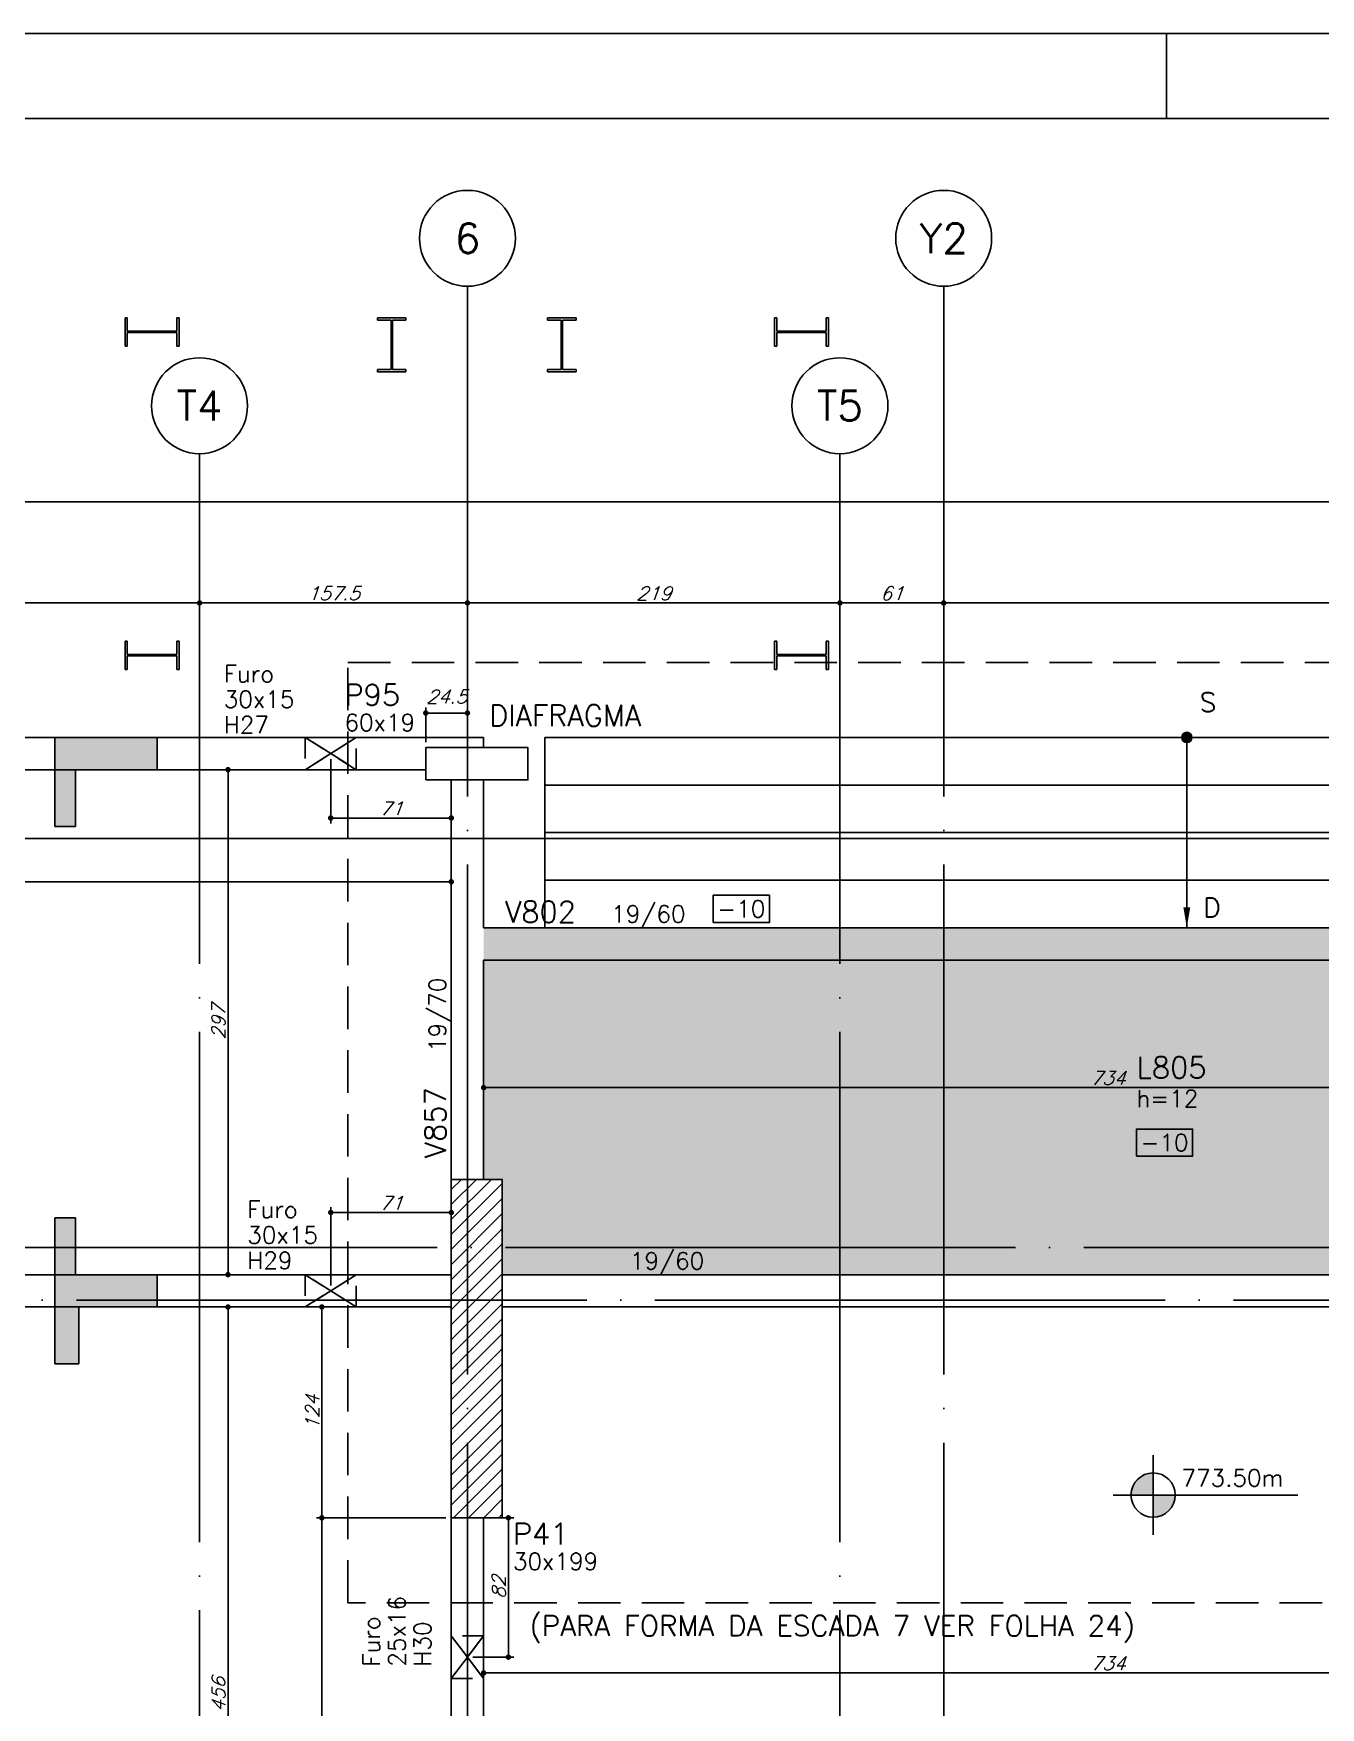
# Model space of a CAD drawing. Extents: x -5173 to 5397, y -2411 to 2089.
# Drawn here: x 1030 to 1787, y 1104 to 2089 of the extents above; entities that cross this region are included whole.
import ezdxf
from ezdxf.enums import TextEntityAlignment as Align

# ---------------------------------------------------------------- set-up
doc = ezdxf.new("R2010")
doc.units = 0
doc.header["$LTSCALE"] = 50
doc.header["$MEASUREMENT"] = 0
for name, pattern in [('DASHED', [0.75, 0.5, -0.25]), ('EIXO', [6.8, 6, -0.4, 0, -0.4]), ('HIDDEN', [0.375, 0.25, -0.125])]:
    doc.linetypes.add(name, pattern=pattern)
doc.layers.get('0').update_dxf_attribs({"linetype": 'CONTINUOUS'})
doc.layers.get('DEFPOINTS').update_dxf_attribs({"linetype": 'CONTINUOUS'})
for name, color, linetype in [('F-AUX', 2, 'CONTINUOUS'), ('F-AUX-RED', 1, 'CONTINUOUS'), ('F-CORTE', 4, 'CONTINUOUS'), ('F-COTAS', 106, 'CONTINUOUS'), ('F-COTAS-FUROS-VIGA', 50, 'CONTINUOUS'), ('F-EIXO', 12, 'EIXO'), ('F-ESCADAS', 2, 'CONTINUOUS'), ('F-FURO-PAREDE', 2, 'HIDDEN'), ('F-FURO-PAREDE-TEXTOS', 2, 'CONTINUOUS'), ('F-LAJES-DIM', 2, 'CONTINUOUS'), ('F-LAJES-NOME', 4, 'CONTINUOUS'), ('F-LAJES-R', 254, 'CONTINUOUS'), ('F-MARGEM', 1, 'CONTINUOUS'), ('F-NÍVEL-PLANTA', 2, 'CONTINUOUS'), ('F-PILARES-DIM', 172, 'CONTINUOUS'), ('F-PILARES-HACH', 174, 'CONTINUOUS'), ('F-PILARES-M', 170, 'CONTINUOUS'), ('F-PILARES-NOME', 170, 'CONTINUOUS'), ('F-PILARES-S', 170, 'CONTINUOUS'), ('F-SOLIDO-CORTE', 71, 'CONTINUOUS'), ('F-TEXTO', 6, 'CONTINUOUS'), ('F-VIGAS', 3, 'CONTINUOUS'), ('F-VIGAS-DIM', 2, 'CONTINUOUS'), ('F-VIGAS-NOME', 4, 'CONTINUOUS')]:
    doc.layers.add(name, color=color, linetype=linetype)
doc.layers.add('F-DESNIVEL-2', color=7, linetype='CONTINUOUS', true_color=0xffd1e8)
doc.styles.add('5385-ARQ-PB-BAS-PLA-TER-TORRE-A-106-TXT$0$R60-75', font='simplex.shx', dxfattribs={"height": 0.1125})
doc.styles.add('CP-TEXT-INCL', font='simplex.shx', dxfattribs={"oblique": 20})
doc.styles.add('CP-TEXTO', font='simplex.shx')
doc.styles.add('MCP', font='simplex.shx')
doc.styles.add('ROMANS', font='simplex.shx')
doc.dimstyles.new('CP-COTAS-50', dxfattribs={"dimscale": 0.64, "dimtxt": 12.5, "dimasz": 5, "dimexe": 5, "dimexo": 5, "dimgap": 2.5, "dimtad": 1, "dimdec": 1, "dimdsep": 46, "dimtxsty": 'CP-TEXT-INCL', "dimblk1": 'DOT', "dimblk2": 'DOT', "dimsah": 1, "dimcen": 9, "dimclrd": 256, "dimclre": 256, "dimclrt": 256, "dimadec": 0, "dimazin": 0, "dimtfac": 1, "dimtdec": 1, "dimtmove": 2, "dimatfit": 3, "dimldrblk": 'DOT', "dimfxl": 0, "dimtolj": 1, "dimarcsym": 0})

# ---------------------------------------------------------------- blocks, each defined once
blk = doc.blocks.new('*U4')
at = {"layer": 'F-LAJES-DIM', "color": 1}
blk.add_lwpolyline([(0, 0), (33, 0), (33, 16), (0, 16)], close=True, dxfattribs=at)
at = {"layer": 'F-LAJES-DIM', "style": 'MCP'}
blk.add_attdef('DIM', text='', height=10, dxfattribs=at).set_placement((16.5, 8), align=Align.MIDDLE_CENTER)
blk = doc.blocks.new('*U7')
at = {"layer": 'F-VIGAS-DIM', "color": 1}
blk.add_lwpolyline([(0, 0), (33, 0), (33, 16), (0, 16)], close=True, dxfattribs=at)
at = {"layer": 'F-VIGAS-DIM', "style": 'MCP'}
blk.add_attdef('DIM', text='', height=10, dxfattribs=at).set_placement((16.5, 8), align=Align.MIDDLE_CENTER)
blk = doc.blocks.new('Nível - Planta')
at = {"layer": 'F-NÍVEL-PLANTA'}
h = blk.add_hatch(color=71, dxfattribs=at)
h.paths.add_polyline_path([(0, 0), (0, 0.26, 0.414214), (-0.26, 0)])
h.paths.add_polyline_path([(0.26, 0), (0, 0), (0, -0.26, 0.414214)])
for p, q in [((0, -0.469), (0, 0.469)), ((-0.469, 0), (1.704, 0))]:
    blk.add_line(p, q, dxfattribs=at)
blk.add_circle((0, 0), 0.26, dxfattribs=at)
at = {"layer": 'F-TEXTO', "color": 3, "style": 'MCP'}
blk.add_attdef('NÍVEL', (0.333, 0.102), '', height=0.2, dxfattribs=at)
blk = doc.blocks.new('_DOT')
at = {"color": 0, "linetype": 'ByBlock'}
blk.add_line((-0.5, 0), (-1, 0), dxfattribs=at)
at = {"color": 0, "linetype": 'ByBlock', "const_width": 0.5}
blk.add_lwpolyline([(-0.25, 0, 1), (0.25, 0, 1)], format="xyb", close=True, dxfattribs=at)
blk = doc.blocks.new('*D39')
at = {"layer": 'DEFPOINTS', "color": 0, "linetype": 'Continuous', "transparency": 16777216}
for p in [(1144.72, 1339.5), (1144.72, 1339.5), (1144.72, 883.5)]:
    blk.add_point(p, dxfattribs=at)
at = {"layer": 'F-COTAS', "linetype": 'Continuous', "lineweight": -2, "transparency": 16777216}
blk.add_line((1144.72, 886.7), (1144.72, 1336.3), dxfattribs=at)
at = {"layer": 'F-COTAS', "linetype": 'Continuous', "lineweight": -2, "transparency": 16777216, "xscale": 3.2, "yscale": 3.2, "zscale": 3.2}
for p, rotation in [((1144.72, 1339.5), 90), ((1144.72, 883.5), 270)]:
    blk.add_blockref('_DOT', p, dxfattribs=dict(at, rotation=rotation))
at = {"layer": 'F-COTAS', "linetype": 'Continuous', "transparency": 16777216, "insert": (1139.12, 1111.5), "char_height": 8, "attachment_point": 5, "rotation": 90, "style": 'CP-TEXT-INCL'}
blk.add_mtext('\\A1;456', dxfattribs=at)
blk = doc.blocks.new('*D40')
at = {"layer": 'DEFPOINTS', "color": 0, "linetype": 'Continuous', "transparency": 16777216}
for p in [(1144.72, 1655.5), (1144.72, 1655.5), (1144.72, 1358.5)]:
    blk.add_point(p, dxfattribs=at)
at = {"layer": 'F-COTAS', "linetype": 'Continuous', "lineweight": -2, "transparency": 16777216}
blk.add_line((1144.72, 1361.7), (1144.72, 1652.3), dxfattribs=at)
at = {"layer": 'F-COTAS', "linetype": 'Continuous', "lineweight": -2, "transparency": 16777216, "xscale": 3.2, "yscale": 3.2, "zscale": 3.2}
for p, rotation in [((1144.72, 1655.5), 90), ((1144.72, 1358.5), 270)]:
    blk.add_blockref('_DOT', p, dxfattribs=dict(at, rotation=rotation))
at = {"layer": 'F-COTAS', "linetype": 'Continuous', "transparency": 16777216, "insert": (1139.12, 1507), "char_height": 8, "attachment_point": 5, "rotation": 90, "style": 'CP-TEXT-INCL'}
blk.add_mtext('\\A1;297', dxfattribs=at)
blk = doc.blocks.new('*D84')
at = {"layer": 'DEFPOINTS', "color": 0, "linetype": 'Continuous', "transparency": 16777216}
for p in [(-537, 1589.59), (1276, 1589.59), (1276, 1589.59)]:
    blk.add_point(p, dxfattribs=at)
at = {"layer": 'F-COTAS', "linetype": 'Continuous', "lineweight": -2, "transparency": 16777216}
blk.add_line((-533.8, 1589.59), (1272.8, 1589.59), dxfattribs=at)
at = {"layer": 'F-COTAS', "linetype": 'Continuous', "lineweight": -2, "transparency": 16777216, "xscale": 3.2, "yscale": 3.2, "zscale": 3.2, "rotation": 180}
blk.add_blockref('_DOT', (-537, 1589.59), dxfattribs=at)
at = {"layer": 'F-COTAS', "linetype": 'Continuous', "lineweight": -2, "transparency": 16777216, "xscale": 3.2, "yscale": 3.2, "zscale": 3.2}
blk.add_blockref('_DOT', (1276, 1589.59), dxfattribs=at)
at = {"layer": 'F-COTAS', "linetype": 'Continuous', "transparency": 16777216, "insert": (369.5, 1595.19), "char_height": 8, "attachment_point": 5, "style": 'CP-TEXT-INCL'}
blk.add_mtext('\\A1;1813', dxfattribs=at)
blk = doc.blocks.new('*D85')
at = {"layer": 'DEFPOINTS', "color": 0, "linetype": 'Continuous', "transparency": 16777216}
for p in [(1295, 1468.52), (2029, 1468.52), (2029, 1468.52)]:
    blk.add_point(p, dxfattribs=at)
at = {"layer": 'F-COTAS', "linetype": 'Continuous', "lineweight": -2, "transparency": 16777216}
blk.add_line((1298.2, 1468.52), (2025.8, 1468.52), dxfattribs=at)
at = {"layer": 'F-COTAS', "linetype": 'Continuous', "lineweight": -2, "transparency": 16777216, "xscale": 3.2, "yscale": 3.2, "zscale": 3.2, "rotation": 180}
blk.add_blockref('_DOT', (1295, 1468.52), dxfattribs=at)
at = {"layer": 'F-COTAS', "linetype": 'Continuous', "lineweight": -2, "transparency": 16777216, "xscale": 3.2, "yscale": 3.2, "zscale": 3.2}
blk.add_blockref('_DOT', (2029, 1468.52), dxfattribs=at)
at = {"layer": 'F-COTAS', "linetype": 'Continuous', "transparency": 16777216, "insert": (1662, 1474.12), "char_height": 8, "attachment_point": 5, "style": 'CP-TEXT-INCL'}
blk.add_mtext('\\A1;734', dxfattribs=at)
blk = doc.blocks.new('*D94')
at = {"layer": 'DEFPOINTS', "color": 0, "linetype": 'Continuous', "transparency": 16777216}
for p in [(1295, 1124.26), (2029, 1124.26), (2029, 1124.26)]:
    blk.add_point(p, dxfattribs=at)
at = {"layer": 'F-COTAS', "linetype": 'Continuous', "lineweight": -2, "transparency": 16777216}
blk.add_line((1298.2, 1124.26), (2025.8, 1124.26), dxfattribs=at)
at = {"layer": 'F-COTAS', "linetype": 'Continuous', "lineweight": -2, "transparency": 16777216, "xscale": 3.2, "yscale": 3.2, "zscale": 3.2, "rotation": 180}
blk.add_blockref('_DOT', (1295, 1124.26), dxfattribs=at)
at = {"layer": 'F-COTAS', "linetype": 'Continuous', "lineweight": -2, "transparency": 16777216, "xscale": 3.2, "yscale": 3.2, "zscale": 3.2}
blk.add_blockref('_DOT', (2029, 1124.26), dxfattribs=at)
at = {"layer": 'F-COTAS', "linetype": 'Continuous', "transparency": 16777216, "insert": (1662, 1129.86), "char_height": 8, "attachment_point": 5, "style": 'CP-TEXT-INCL'}
blk.add_mtext('\\A1;734', dxfattribs=at)
blk = doc.blocks.new('*U195')
at = {"layer": 'F-EIXO'}
blk.add_line((0, 0), (0, -3126.36), dxfattribs=at)
at = {"layer": 'F-EIXO', "color": 2, "linetype": 'Continuous'}
blk.add_circle((0, 28.21), 28.21, dxfattribs=at)
at = {"layer": 'F-TEXTO', "style": 'ROMANS'}
blk.add_attdef('EIXO', text='', height=17.5, rotation=360, dxfattribs=at).set_placement((0, 28.21), align=Align.MIDDLE_CENTER)
blk = doc.blocks.new('*U192')
at = {"layer": 'F-EIXO'}
blk.add_line((0, 0), (7197, 0), dxfattribs=at)
at = {"layer": 'F-TEXTO', "style": 'ROMANS'}
blk.add_attdef('EIXO', text='', height=17.5, dxfattribs=at).set_placement((-28.2072, 0), align=Align.MIDDLE_CENTER)
blk = doc.blocks.new('*U193')
at = {"layer": 'F-EIXO'}
blk.add_line((0, 0), (7285, 0), dxfattribs=at)
at = {"layer": 'F-TEXTO', "style": 'ROMANS'}
blk.add_attdef('EIXO', text='', height=17.5, dxfattribs=at).set_placement((-28.2072, 0), align=Align.MIDDLE_CENTER)
blk = doc.blocks.new('*U186')
at = {"layer": 'F-EIXO'}
blk.add_line((0, 0), (0, -3027.88), dxfattribs=at)
at = {"layer": 'F-EIXO', "color": 2, "linetype": 'Continuous'}
blk.add_circle((0, 28.21), 28.21, dxfattribs=at)
at = {"layer": 'F-TEXTO', "style": 'ROMANS'}
blk.add_attdef('EIXO', text='', height=17.5, rotation=360, dxfattribs=at).set_placement((0, 28.21), align=Align.MIDDLE_CENTER)
blk = doc.blocks.new('*U204')
at = {"layer": 'F-EIXO'}
blk.add_line((0, 0), (7197, 0), dxfattribs=at)
at = {"layer": 'F-TEXTO', "style": 'ROMANS'}
blk.add_attdef('EIXO', text='', height=17.5, dxfattribs=at).set_placement((-28.2072, 0), align=Align.MIDDLE_CENTER)
blk = doc.blocks.new('*U205')
at = {"layer": 'F-EIXO'}
blk.add_line((0, 0), (0, -3027.88), dxfattribs=at)
at = {"layer": 'F-EIXO', "color": 2, "linetype": 'Continuous'}
blk.add_circle((0, 28.21), 28.21, dxfattribs=at)
at = {"layer": 'F-TEXTO', "style": 'ROMANS'}
blk.add_attdef('EIXO', text='', height=17.5, rotation=360, dxfattribs=at).set_placement((0, 28.21), align=Align.MIDDLE_CENTER)
blk = doc.blocks.new('*U182')
at = {"layer": 'F-EIXO'}
blk.add_line((0, 0), (0, -3126.36), dxfattribs=at)
at = {"layer": 'F-EIXO', "color": 2, "linetype": 'Continuous'}
blk.add_circle((0, 28.21), 28.21, dxfattribs=at)
at = {"layer": 'F-TEXTO', "style": 'ROMANS'}
blk.add_attdef('EIXO', text='', height=17.5, rotation=360, dxfattribs=at).set_placement((0, 28.21), align=Align.MIDDLE_CENTER)
blk = doc.blocks.new('A0-5L_900')
at = {"layer": 'F-MARGEM', "color": 2}
blk.add_line((137.4, 90), (137.4, 89), dxfattribs=at)
blk.add_lwpolyline([(0, 0), (0, 90), (211.4, 90), (211.4, 0)], close=True, dxfattribs=at)
at = {"layer": 'F-MARGEM', "color": 7}
blk.add_lwpolyline([(2.5, 89), (210.4, 89), (210.4, 1), (2.5, 1)], close=True, dxfattribs=at)
blk = doc.blocks.new('*D294')
at = {"layer": 'DEFPOINTS', "color": 0, "linetype": 'Continuous', "transparency": 16777216}
for p in [(-3300, 1813.09), (-3300, 1709.07), (3284.5, 1699.5)]:
    blk.add_point(p, dxfattribs=at)
at = {"layer": 'F-COTAS', "linetype": 'Continuous', "lineweight": -2, "transparency": 16777216}
for p, q in [((-3300, 1712.27), (-3300, 1816.29)), ((3281.3, 1813.09), (-3296.8, 1813.09)), ((3284.5, 1702.7), (3284.5, 1816.29))]:
    blk.add_line(p, q, dxfattribs=at)
at = {"layer": 'F-COTAS', "linetype": 'Continuous', "lineweight": -2, "transparency": 16777216, "xscale": 3.2, "yscale": 3.2, "zscale": 3.2, "rotation": 180}
blk.add_blockref('_DOT', (-3300, 1813.09), dxfattribs=at)
at = {"layer": 'F-COTAS', "linetype": 'Continuous', "lineweight": -2, "transparency": 16777216, "xscale": 3.2, "yscale": 3.2, "zscale": 3.2}
blk.add_blockref('_DOT', (3284.5, 1813.09), dxfattribs=at)
at = {"layer": 'F-COTAS', "linetype": 'Continuous', "transparency": 16777216, "insert": (-7.75, 1818.69), "char_height": 8, "attachment_point": 5, "style": 'CP-TEXT-INCL'}
blk.add_mtext('\\A1;6584.5', dxfattribs=at)
blk = doc.blocks.new('*D300')
at = {"layer": 'DEFPOINTS', "color": 0, "linetype": 'Continuous', "transparency": 16777216}
for p in [(1565.5, 1753.6), (2057.5, 1761.63), (1565.5, 1748.62)]:
    blk.add_point(p, dxfattribs=at)
at = {"layer": 'F-COTAS', "linetype": 'Continuous', "lineweight": -2, "transparency": 16777216}
for p, q in [((1565.5, 1751.82), (1565.5, 1756.8)), ((2054.3, 1753.6), (1568.7, 1753.6)), ((2057.5, 1758.43), (2057.5, 1750.4))]:
    blk.add_line(p, q, dxfattribs=at)
at = {"layer": 'F-COTAS', "linetype": 'Continuous', "lineweight": -2, "transparency": 16777216, "xscale": 3.2, "yscale": 3.2, "zscale": 3.2, "rotation": 180}
blk.add_blockref('_DOT', (1565.5, 1753.6), dxfattribs=at)
at = {"layer": 'F-COTAS', "linetype": 'Continuous', "lineweight": -2, "transparency": 16777216, "xscale": 3.2, "yscale": 3.2, "zscale": 3.2}
blk.add_blockref('_DOT', (2057.5, 1753.6), dxfattribs=at)
at = {"layer": 'F-COTAS', "linetype": 'Continuous', "transparency": 16777216, "insert": (1811.5, 1759.2), "char_height": 8, "attachment_point": 5, "style": 'CP-TEXT-INCL'}
blk.add_mtext('\\A1;492', dxfattribs=at)
blk = doc.blocks.new('*D301')
at = {"layer": 'DEFPOINTS', "color": 0, "linetype": 'Continuous', "transparency": 16777216}
for p in [(1504.5, 1753.6), (1504.5, 1748.62), (1565.5, 1748.62)]:
    blk.add_point(p, dxfattribs=at)
at = {"layer": 'F-COTAS', "linetype": 'Continuous', "lineweight": -2, "transparency": 16777216}
for p, q in [((1504.5, 1751.82), (1504.5, 1756.8)), ((1562.3, 1753.6), (1507.7, 1753.6)), ((1565.5, 1751.82), (1565.5, 1756.8))]:
    blk.add_line(p, q, dxfattribs=at)
at = {"layer": 'F-COTAS', "linetype": 'Continuous', "lineweight": -2, "transparency": 16777216, "xscale": 3.2, "yscale": 3.2, "zscale": 3.2, "rotation": 180}
blk.add_blockref('_DOT', (1504.5, 1753.6), dxfattribs=at)
at = {"layer": 'F-COTAS', "linetype": 'Continuous', "lineweight": -2, "transparency": 16777216, "xscale": 3.2, "yscale": 3.2, "zscale": 3.2}
blk.add_blockref('_DOT', (1565.5, 1753.6), dxfattribs=at)
at = {"layer": 'F-COTAS', "linetype": 'Continuous', "transparency": 16777216, "insert": (1535, 1759.2), "char_height": 8, "attachment_point": 5, "style": 'CP-TEXT-INCL'}
blk.add_mtext('\\A1;61', dxfattribs=at)
blk = doc.blocks.new('*D302')
at = {"layer": 'DEFPOINTS', "color": 0, "linetype": 'Continuous', "transparency": 16777216}
for p in [(1285.5, 1760.43), (1285.5, 1753.6), (1504.5, 1748.62)]:
    blk.add_point(p, dxfattribs=at)
at = {"layer": 'F-COTAS', "linetype": 'Continuous', "lineweight": -2, "transparency": 16777216}
for p, q in [((1285.5, 1757.23), (1285.5, 1750.4)), ((1501.3, 1753.6), (1288.7, 1753.6)), ((1504.5, 1751.82), (1504.5, 1756.8))]:
    blk.add_line(p, q, dxfattribs=at)
at = {"layer": 'F-COTAS', "linetype": 'Continuous', "lineweight": -2, "transparency": 16777216, "xscale": 3.2, "yscale": 3.2, "zscale": 3.2, "rotation": 180}
blk.add_blockref('_DOT', (1285.5, 1753.6), dxfattribs=at)
at = {"layer": 'F-COTAS', "linetype": 'Continuous', "lineweight": -2, "transparency": 16777216, "xscale": 3.2, "yscale": 3.2, "zscale": 3.2}
blk.add_blockref('_DOT', (1504.5, 1753.6), dxfattribs=at)
at = {"layer": 'F-COTAS', "linetype": 'Continuous', "transparency": 16777216, "insert": (1395, 1759.2), "char_height": 8, "attachment_point": 5, "style": 'CP-TEXT-INCL'}
blk.add_mtext('\\A1;219', dxfattribs=at)
blk = doc.blocks.new('*D303')
at = {"layer": 'DEFPOINTS', "color": 0, "linetype": 'Continuous', "transparency": 16777216}
for p in [(1128, 1760.43), (1128, 1753.6), (1285.5, 1760.43)]:
    blk.add_point(p, dxfattribs=at)
at = {"layer": 'F-COTAS', "linetype": 'Continuous', "lineweight": -2, "transparency": 16777216}
for p, q in [((1128, 1757.23), (1128, 1750.4)), ((1282.3, 1753.6), (1131.2, 1753.6)), ((1285.5, 1757.23), (1285.5, 1750.4))]:
    blk.add_line(p, q, dxfattribs=at)
at = {"layer": 'F-COTAS', "linetype": 'Continuous', "lineweight": -2, "transparency": 16777216, "xscale": 3.2, "yscale": 3.2, "zscale": 3.2, "rotation": 180}
blk.add_blockref('_DOT', (1128, 1753.6), dxfattribs=at)
at = {"layer": 'F-COTAS', "linetype": 'Continuous', "lineweight": -2, "transparency": 16777216, "xscale": 3.2, "yscale": 3.2, "zscale": 3.2}
blk.add_blockref('_DOT', (1285.5, 1753.6), dxfattribs=at)
at = {"layer": 'F-COTAS', "linetype": 'Continuous', "transparency": 16777216, "insert": (1206.75, 1759.2), "char_height": 8, "attachment_point": 5, "style": 'CP-TEXT-INCL'}
blk.add_mtext('\\A1;157.5', dxfattribs=at)
blk = doc.blocks.new('*D304')
at = {"layer": 'DEFPOINTS', "color": 0, "linetype": 'Continuous', "transparency": 16777216}
for p in [(605.5, 1760.43), (605.5, 1753.6), (1128, 1760.43)]:
    blk.add_point(p, dxfattribs=at)
at = {"layer": 'F-COTAS', "linetype": 'Continuous', "lineweight": -2, "transparency": 16777216}
for p, q in [((605.5, 1757.23), (605.5, 1750.4)), ((1124.8, 1753.6), (608.7, 1753.6)), ((1128, 1757.23), (1128, 1750.4))]:
    blk.add_line(p, q, dxfattribs=at)
at = {"layer": 'F-COTAS', "linetype": 'Continuous', "lineweight": -2, "transparency": 16777216, "xscale": 3.2, "yscale": 3.2, "zscale": 3.2, "rotation": 180}
blk.add_blockref('_DOT', (605.5, 1753.6), dxfattribs=at)
at = {"layer": 'F-COTAS', "linetype": 'Continuous', "lineweight": -2, "transparency": 16777216, "xscale": 3.2, "yscale": 3.2, "zscale": 3.2}
blk.add_blockref('_DOT', (1128, 1753.6), dxfattribs=at)
at = {"layer": 'F-COTAS', "linetype": 'Continuous', "transparency": 16777216, "insert": (866.75, 1759.2), "char_height": 8, "attachment_point": 5, "style": 'CP-TEXT-INCL'}
blk.add_mtext('\\A1;522.5', dxfattribs=at)
blk = doc.blocks.new('*D335')
at = {"layer": 'DEFPOINTS', "color": 0, "linetype": 'Continuous', "transparency": 16777216}
for p in [(1285.5, 1688.85), (1285.5, 1676.43), (1261, 1668.5)]:
    blk.add_point(p, dxfattribs=at)
at = {"layer": 'F-COTAS', "linetype": 'Continuous', "lineweight": -2, "transparency": 16777216}
for p, q in [((1261, 1671.7), (1261, 1692.05)), ((1264.2, 1688.85), (1282.3, 1688.85)), ((1285.5, 1679.63), (1285.5, 1692.05))]:
    blk.add_line(p, q, dxfattribs=at)
at = {"layer": 'F-COTAS', "linetype": 'Continuous', "lineweight": -2, "transparency": 16777216, "xscale": 3.2, "yscale": 3.2, "zscale": 3.2, "rotation": 180}
blk.add_blockref('_DOT', (1261, 1688.85), dxfattribs=at)
at = {"layer": 'F-COTAS', "linetype": 'Continuous', "lineweight": -2, "transparency": 16777216, "xscale": 3.2, "yscale": 3.2, "zscale": 3.2}
blk.add_blockref('_DOT', (1285.5, 1688.85), dxfattribs=at)
at = {"layer": 'F-COTAS', "linetype": 'Continuous', "transparency": 16777216, "insert": (1273.25, 1698.45), "char_height": 8, "attachment_point": 5, "style": 'CP-TEXT-INCL'}
blk.add_mtext('\\A1;24.5', dxfattribs=at)
blk = doc.blocks.new('*D342')
at = {"layer": 'DEFPOINTS', "color": 0, "linetype": 'Continuous', "transparency": 16777216}
for p in [(1199.89, 1215.5), (1276, 1215.5), (1199.89, 883.5)]:
    blk.add_point(p, dxfattribs=at)
at = {"layer": 'F-COTAS', "linetype": 'Continuous', "lineweight": -2, "transparency": 16777216}
for p, q in [((1272.8, 1215.5), (1196.69, 1215.5)), ((1199.89, 886.7), (1199.89, 1212.3))]:
    blk.add_line(p, q, dxfattribs=at)
at = {"layer": 'F-COTAS', "linetype": 'Continuous', "lineweight": -2, "transparency": 16777216, "xscale": 3.2, "yscale": 3.2, "zscale": 3.2}
for p, rotation in [((1199.89, 1215.5), 90), ((1199.89, 883.5), 270)]:
    blk.add_blockref('_DOT', p, dxfattribs=dict(at, rotation=rotation))
at = {"layer": 'F-COTAS', "linetype": 'Continuous', "transparency": 16777216, "insert": (1194.29, 1049.5), "char_height": 8, "attachment_point": 5, "rotation": 90, "style": 'CP-TEXT-INCL'}
blk.add_mtext('\\A1;332', dxfattribs=at)
blk = doc.blocks.new('A$C29D657AE')
at = {"color": 1}
for p, q in [((1084.2, 6904.62), (1084.2, 6921.32)), ((1084.2, 6921.32), (1085.52, 6921.32)), ((1084.2, 6921.32), (1085.52, 6921.32)), ((1084.2, 6904.62), (1084.2, 6921.32)), ((1085.52, 6921.32), (1085.52, 6913.35)), ((1085.52, 6921.32), (1085.52, 6913.35)), ((1085.52, 6913.35), (1114.68, 6913.35)), ((1085.52, 6913.35), (1114.68, 6913.35)), ((1114.68, 6912.59), (1085.52, 6912.59)), ((1085.52, 6912.59), (1085.52, 6904.62)), ((1085.52, 6912.59), (1085.52, 6904.62)), ((1114.68, 6912.59), (1085.52, 6912.59)), ((1114.68, 6913.35), (1114.68, 6921.32)), ((1114.68, 6921.32), (1116, 6921.32)), ((1114.68, 6921.32), (1116, 6921.32)), ((1114.68, 6913.35), (1114.68, 6921.32)), ((1114.68, 6904.62), (1114.68, 6912.59)), ((1114.68, 6904.62), (1114.68, 6912.59)), ((1116, 6921.32), (1116, 6904.62)), ((1116, 6921.32), (1116, 6904.62)), ((1232.65, 6919.98), (1232.65, 6921.3)), ((1232.65, 6921.3), (1249.35, 6921.3)), ((1232.65, 6921.3), (1249.35, 6921.3)), ((1232.65, 6919.98), (1232.65, 6921.3)), ((1240.62, 6919.98), (1232.65, 6919.98)), ((1240.62, 6919.98), (1232.65, 6919.98)), ((1240.62, 6890.82), (1240.62, 6919.98)), ((1240.62, 6890.82), (1240.62, 6919.98)), ((1249.35, 6919.98), (1241.38, 6919.98)), ((1241.38, 6919.98), (1241.38, 6890.82)), ((1241.38, 6919.98), (1241.38, 6890.82)), ((1249.35, 6919.98), (1241.38, 6919.98)), ((1249.35, 6921.3), (1249.35, 6919.98)), ((1249.35, 6921.3), (1249.35, 6919.98)), ((1332.65, 6919.98), (1332.65, 6921.3)), ((1332.65, 6921.3), (1349.35, 6921.3)), ((1332.65, 6921.3), (1349.35, 6921.3)), ((1332.65, 6919.98), (1332.65, 6921.3)), ((1340.62, 6919.98), (1332.65, 6919.98)), ((1340.62, 6919.98), (1332.65, 6919.98)), ((1340.62, 6890.82), (1340.62, 6919.98)), ((1340.62, 6890.82), (1340.62, 6919.98)), ((1349.35, 6919.98), (1341.38, 6919.98)), ((1341.38, 6919.98), (1341.38, 6890.82)), ((1341.38, 6919.98), (1341.38, 6890.82)), ((1349.35, 6919.98), (1341.38, 6919.98)), ((1349.35, 6921.3), (1349.35, 6919.98)), ((1349.35, 6921.3), (1349.35, 6919.98)), ((1466, 6904.62), (1466, 6921.32)), ((1466, 6921.32), (1467.32, 6921.32)), ((1466, 6921.32), (1467.32, 6921.32)), ((1466, 6904.62), (1466, 6921.32)), ((1467.32, 6921.32), (1467.32, 6913.35)), ((1467.32, 6921.32), (1467.32, 6913.35)), ((1467.32, 6913.35), (1496.48, 6913.35)), ((1467.32, 6913.35), (1496.48, 6913.35)), ((1496.48, 6912.59), (1467.32, 6912.59)), ((1467.32, 6912.59), (1467.32, 6904.62)), ((1467.32, 6912.59), (1467.32, 6904.62)), ((1496.48, 6912.59), (1467.32, 6912.59)), ((1496.48, 6913.35), (1496.48, 6921.32)), ((1496.48, 6921.32), (1497.8, 6921.32)), ((1496.48, 6921.32), (1497.8, 6921.32)), ((1496.48, 6913.35), (1496.48, 6921.32)), ((1496.48, 6904.62), (1496.48, 6912.59)), ((1496.48, 6904.62), (1496.48, 6912.59)), ((1497.8, 6921.32), (1497.8, 6904.62)), ((1497.8, 6921.32), (1497.8, 6904.62)), ((1085.52, 6904.62), (1084.2, 6904.62)), ((1085.52, 6904.62), (1084.2, 6904.62)), ((1116, 6904.62), (1114.68, 6904.62)), ((1116, 6904.62), (1114.68, 6904.62)), ((1467.32, 6904.62), (1466, 6904.62)), ((1467.32, 6904.62), (1466, 6904.62)), ((1497.8, 6904.62), (1496.48, 6904.62)), ((1497.8, 6904.62), (1496.48, 6904.62)), ((1232.65, 6889.5), (1232.65, 6890.82)), ((1232.65, 6890.82), (1240.62, 6890.82)), ((1232.65, 6890.82), (1240.62, 6890.82)), ((1232.65, 6889.5), (1232.65, 6890.82)), ((1249.35, 6889.5), (1232.65, 6889.5)), ((1249.35, 6889.5), (1232.65, 6889.5)), ((1241.38, 6890.82), (1249.35, 6890.82)), ((1241.38, 6890.82), (1249.35, 6890.82)), ((1249.35, 6890.82), (1249.35, 6889.5)), ((1249.35, 6890.82), (1249.35, 6889.5)), ((1332.65, 6889.5), (1332.65, 6890.82)), ((1332.65, 6890.82), (1340.62, 6890.82)), ((1332.65, 6890.82), (1340.62, 6890.82)), ((1332.65, 6889.5), (1332.65, 6890.82)), ((1349.35, 6889.5), (1332.65, 6889.5)), ((1349.35, 6889.5), (1332.65, 6889.5)), ((1341.38, 6890.82), (1349.35, 6890.82)), ((1341.38, 6890.82), (1349.35, 6890.82)), ((1349.35, 6890.82), (1349.35, 6889.5)), ((1349.35, 6890.82), (1349.35, 6889.5)), ((1084.2, 6714.5), (1084.2, 6731.2)), ((1084.2, 6731.2), (1085.52, 6731.2)), ((1084.2, 6731.2), (1085.52, 6731.2)), ((1084.2, 6714.5), (1084.2, 6731.2)), ((1085.52, 6731.2), (1085.52, 6723.23)), ((1085.52, 6731.2), (1085.52, 6723.23)), ((1114.68, 6723.23), (1114.68, 6731.2)), ((1114.68, 6731.2), (1116, 6731.2)), ((1114.68, 6731.2), (1116, 6731.2)), ((1114.68, 6723.23), (1114.68, 6731.2)), ((1116, 6731.2), (1116, 6714.5)), ((1116, 6731.2), (1116, 6714.5)), ((1466, 6714.5), (1466, 6731.2)), ((1466, 6731.2), (1467.32, 6731.2)), ((1466, 6731.2), (1467.32, 6731.2)), ((1466, 6714.5), (1466, 6731.2)), ((1467.32, 6731.2), (1467.32, 6723.23)), ((1467.32, 6731.2), (1467.32, 6723.23)), ((1496.48, 6723.23), (1496.48, 6731.2)), ((1496.48, 6731.2), (1497.8, 6731.2)), ((1496.48, 6731.2), (1497.8, 6731.2)), ((1496.48, 6723.23), (1496.48, 6731.2)), ((1497.8, 6731.2), (1497.8, 6714.5)), ((1497.8, 6731.2), (1497.8, 6714.5)), ((1085.52, 6723.23), (1114.68, 6723.23)), ((1085.52, 6723.23), (1114.68, 6723.23)), ((1114.68, 6722.47), (1085.52, 6722.47)), ((1085.52, 6722.47), (1085.52, 6714.5)), ((1085.52, 6722.47), (1085.52, 6714.5)), ((1114.68, 6722.47), (1085.52, 6722.47)), ((1114.68, 6714.5), (1114.68, 6722.47)), ((1114.68, 6714.5), (1114.68, 6722.47)), ((1467.32, 6723.23), (1496.48, 6723.23)), ((1467.32, 6723.23), (1496.48, 6723.23)), ((1496.48, 6722.47), (1467.32, 6722.47)), ((1467.32, 6722.47), (1467.32, 6714.5)), ((1467.32, 6722.47), (1467.32, 6714.5)), ((1496.48, 6722.47), (1467.32, 6722.47)), ((1496.48, 6714.5), (1496.48, 6722.47)), ((1496.48, 6714.5), (1496.48, 6722.47)), ((1085.52, 6714.5), (1084.2, 6714.5)), ((1085.52, 6714.5), (1084.2, 6714.5)), ((1116, 6714.5), (1114.68, 6714.5)), ((1116, 6714.5), (1114.68, 6714.5)), ((1467.32, 6714.5), (1466, 6714.5)), ((1467.32, 6714.5), (1466, 6714.5)), ((1497.8, 6714.5), (1496.48, 6714.5)), ((1497.8, 6714.5), (1496.48, 6714.5))]:
    blk.add_line(p, q, dxfattribs=at)
blk = doc.blocks.new('*D607')
at = {"layer": 'DEFPOINTS', "color": 0, "linetype": 'Continuous', "transparency": 16777216}
for p in [(1199.89, 1339.5), (1220.06, 1339.5), (1276, 1215.5)]:
    blk.add_point(p, dxfattribs=at)
at = {"layer": 'F-COTAS', "linetype": 'Continuous', "lineweight": -2, "transparency": 16777216}
for p, q in [((1216.86, 1339.5), (1196.69, 1339.5)), ((1199.89, 1218.7), (1199.89, 1336.3)), ((1272.8, 1215.5), (1196.69, 1215.5))]:
    blk.add_line(p, q, dxfattribs=at)
at = {"layer": 'F-COTAS', "linetype": 'Continuous', "lineweight": -2, "transparency": 16777216, "xscale": 3.2, "yscale": 3.2, "zscale": 3.2}
for p, rotation in [((1199.89, 1339.5), 90), ((1199.89, 1215.5), 270)]:
    blk.add_blockref('_DOT', p, dxfattribs=dict(at, rotation=rotation))
at = {"layer": 'F-COTAS', "linetype": 'Continuous', "transparency": 16777216, "insert": (1194.29, 1277.5), "char_height": 8, "attachment_point": 5, "rotation": 90, "style": 'CP-TEXT-INCL'}
blk.add_mtext('\\A1;124', dxfattribs=at)
blk = doc.blocks.new('*D639')
at = {"layer": 'DEFPOINTS', "color": 0, "linetype": 'Continuous', "transparency": 16777216}
for p in [(1276, 1395.06), (1276, 1379.35), (1205.11, 1349)]:
    blk.add_point(p, dxfattribs=at)
at = {"layer": 'F-COTAS-FUROS-VIGA', "linetype": 'Continuous', "lineweight": -2, "transparency": 16777216}
for p, q in [((1205.11, 1352.2), (1205.11, 1398.26)), ((1276, 1382.55), (1276, 1398.26)), ((1208.31, 1395.06), (1272.8, 1395.06))]:
    blk.add_line(p, q, dxfattribs=at)
at = {"layer": 'F-COTAS-FUROS-VIGA', "linetype": 'Continuous', "lineweight": -2, "transparency": 16777216, "xscale": 3.2, "yscale": 3.2, "zscale": 3.2, "rotation": 180}
blk.add_blockref('_DOT', (1205.11, 1395.06), dxfattribs=at)
at = {"layer": 'F-COTAS-FUROS-VIGA', "linetype": 'Continuous', "lineweight": -2, "transparency": 16777216, "xscale": 3.2, "yscale": 3.2, "zscale": 3.2}
blk.add_blockref('_DOT', (1276, 1395.06), dxfattribs=at)
at = {"layer": 'F-COTAS-FUROS-VIGA', "linetype": 'Continuous', "transparency": 16777216, "insert": (1240.56, 1400.66), "char_height": 8, "attachment_point": 5, "style": 'CP-TEXT-INCL'}
blk.add_mtext('\\A1;71', dxfattribs=at)
blk = doc.blocks.new('*D640')
at = {"layer": 'DEFPOINTS', "color": 0, "linetype": 'Continuous', "transparency": 16777216}
for p in [(1205.11, 1665), (1276, 1635.86), (1276, 1627.09)]:
    blk.add_point(p, dxfattribs=at)
at = {"layer": 'F-COTAS-FUROS-VIGA', "linetype": 'Continuous', "lineweight": -2, "transparency": 16777216}
for p, q in [((1205.11, 1661.8), (1205.11, 1623.89)), ((1208.31, 1627.09), (1272.8, 1627.09)), ((1276, 1632.66), (1276, 1623.89))]:
    blk.add_line(p, q, dxfattribs=at)
at = {"layer": 'F-COTAS-FUROS-VIGA', "linetype": 'Continuous', "lineweight": -2, "transparency": 16777216, "xscale": 3.2, "yscale": 3.2, "zscale": 3.2, "rotation": 180}
blk.add_blockref('_DOT', (1205.11, 1627.09), dxfattribs=at)
at = {"layer": 'F-COTAS-FUROS-VIGA', "linetype": 'Continuous', "lineweight": -2, "transparency": 16777216, "xscale": 3.2, "yscale": 3.2, "zscale": 3.2}
blk.add_blockref('_DOT', (1276, 1627.09), dxfattribs=at)
at = {"layer": 'F-COTAS-FUROS-VIGA', "linetype": 'Continuous', "transparency": 16777216, "insert": (1240.56, 1632.69), "char_height": 8, "attachment_point": 5, "style": 'CP-TEXT-INCL'}
blk.add_mtext('\\A1;71', dxfattribs=at)
blk = doc.blocks.new('*D668')
at = {"layer": 'DEFPOINTS', "color": 0, "linetype": 'Continuous', "transparency": 16777216}
for p in [(1295, 1215.5), (1309.55, 1215.5), (1285.5, 1133.56)]:
    blk.add_point(p, dxfattribs=at)
at = {"layer": 'F-COTAS-FUROS-VIGA', "linetype": 'Continuous', "lineweight": -2, "transparency": 16777216}
for p, q in [((1298.2, 1215.5), (1312.75, 1215.5)), ((1309.55, 1136.76), (1309.55, 1212.3)), ((1288.7, 1133.56), (1312.75, 1133.56))]:
    blk.add_line(p, q, dxfattribs=at)
at = {"layer": 'F-COTAS-FUROS-VIGA', "linetype": 'Continuous', "lineweight": -2, "transparency": 16777216, "xscale": 3.2, "yscale": 3.2, "zscale": 3.2}
for p, rotation in [((1309.55, 1215.5), 90), ((1309.55, 1133.56), 270)]:
    blk.add_blockref('_DOT', p, dxfattribs=dict(at, rotation=rotation))
at = {"layer": 'F-COTAS-FUROS-VIGA', "linetype": 'Continuous', "transparency": 16777216, "insert": (1303.95, 1174.53), "char_height": 8, "attachment_point": 5, "rotation": 90, "style": 'CP-TEXT-INCL'}
blk.add_mtext('\\A1;82', dxfattribs=at)

msp = doc.modelspace()

# ---------------------------------------------------------------- hatches: boundary and pattern name
at = {"layer": 'F-AUX'}
h = msp.add_hatch(color=1, dxfattribs=at)
edge = h.paths.add_edge_path()
edge.add_arc((1708.451, 1674.5), 3, 0, 360)
at = {"layer": 'F-PILARES-HACH', "linetype": 'Continuous'}
h = msp.add_hatch(dxfattribs=at)
h.set_pattern_fill('ANSI31', color=256, scale=50, style=0)
h.paths.add_polyline_path([(1276, 1215.5), (1306, 1215.5), (1306, 1414.5), (1276, 1414.5)], flags=16)
at = {"layer": 'F-SOLIDO-CORTE', "linetype": 'Continuous'}
for points in [[(1102.992, 1655.5), (1102.992, 1674.5), (1042.992, 1674.5), (1042.992, 1622.15), (1054.992, 1622.15), (1054.992, 1655.5)], [(1102.992, 1339.5), (1102.992, 1358.5), (1054.992, 1358.5), (1054.992, 1391.85), (1042.992, 1391.85), (1042.992, 1339.5), (1042.992, 1306.15), (1056.992, 1306.15), (1056.992, 1339.5)]]:
    msp.add_hatch(color=256, dxfattribs=at).paths.add_polyline_path(points, flags=16)

# ---------------------------------------------------------------- linework, layer by layer
at = {"layer": 'F-AUX', "color": 1}
msp.add_lwpolyline([(1708.451, 1674.5), (1708.451, 1562.5)], dxfattribs=at)
msp.add_circle((1708.451, 1674.5), 3, dxfattribs=at)
msp.add_solid([(1706.451, 1574.5), (1708.451, 1562.5), (1710.451, 1574.5)], dxfattribs=at)
at = {"layer": 'F-AUX-RED', "color": 4, "linetype": 'DASHED'}
msp.add_lwpolyline([(2125.5, 1165.5), (1215.245, 1165.5), (1215.245, 1718.5), (2125.5, 1718.5)], close=True, dxfattribs=at)
at = {"layer": 'F-CORTE', "linetype": 'Continuous'}
for points in [[(1054.992, 1622.15), (1054.992, 1655.5), (1102.992, 1655.5), (1102.992, 1674.5), (1042.992, 1674.5), (1042.992, 1622.15)], [(1042.992, 1391.85), (1042.992, 1339.5), (1042.992, 1306.15)], [(1056.992, 1306.15), (1056.992, 1339.5), (1102.992, 1339.5), (1102.992, 1358.5), (1054.992, 1358.5), (1054.992, 1391.85)]]:
    msp.add_lwpolyline(points, dxfattribs=at)
at = {"layer": 'F-DESNIVEL-2', "linetype": 'Continuous'}
for points in [[(1295, 1543.5), (2029, 1543.5), (2029, 1562.5)], [(1295, 1543.5), (2029, 1562.5), (1295, 1562.5)], [(1295, 1543.5), (1295, 1562.5), (1295, 1543.5)], [(1295, 1543.5), (1295, 1414.5), (2029, 1543.5)], [(1295, 1543.5), (2029, 1543.5), (1295, 1543.5)], [(1295, 1414.5), (1306, 1414.5), (2029, 1543.5)], [(1295, 1414.5), (2029, 1543.5), (1295, 1414.5)], [(2029, 1543.5), (1306, 1414.5), (2029, 1358.5)], [(1306, 1414.5), (1306, 1358.5), (2029, 1358.5)], [(1306, 1414.5), (2029, 1358.5), (1306, 1414.5)]]:
    msp.add_solid(points, dxfattribs=at)
at = {"layer": 'F-EIXO'}
msp.add_line((-3621.135, 1615), (3550.572, 1615), dxfattribs=at)
at = {"layer": 'F-ESCADAS'}
for p, q in [((1331, 1674.5), (1331, 1562.5)), ((1331, 1674.5), (2029, 1674.5)), ((1331, 1646.5), (2029, 1646.5)), ((1331, 1618.5), (2029, 1618.5)), ((1331, 1590.5), (2029, 1590.5)), ((1331, 1562.5), (2029, 1562.5))]:
    msp.add_line(p, q, dxfattribs=at)
at = {"layer": 'F-FURO-PAREDE'}
for points in [[(1205.112, 1665), (1190.112, 1655.5), (1220.112, 1655.5), (1205.112, 1665), (1220.112, 1655.5), (1220.112, 1674.5), (1205.112, 1665), (1220.112, 1674.5), (1190.112, 1674.5), (1205.112, 1665), (1190.112, 1674.5), (1190.112, 1655.5), (1205.112, 1665)], [(1205.112, 1349), (1190.112, 1339.5), (1220.112, 1339.5), (1205.112, 1349), (1220.112, 1339.5), (1220.112, 1358.5), (1205.112, 1349), (1220.112, 1358.5), (1190.112, 1358.5), (1205.112, 1349), (1190.112, 1358.5), (1190.112, 1339.5), (1205.112, 1349)], [(1285.5, 1133.563), (1295, 1121.063), (1295, 1146.063), (1285.5, 1133.563), (1295, 1146.063), (1276, 1146.063), (1285.5, 1133.563), (1276, 1146.063), (1276, 1121.063), (1285.5, 1133.563), (1276, 1121.063), (1295, 1121.063), (1285.5, 1133.563)]]:
    msp.add_lwpolyline(points, dxfattribs=at)
at = {"layer": 'F-LAJES-R', "linetype": 'Continuous'}
msp.add_lwpolyline([(1306, 1358.5), (2029, 1358.5), (2029, 1543.5), (1295, 1543.5), (1295, 1414.5), (1306, 1414.5), (1306, 1358.5)], dxfattribs=at)
at = {"layer": 'F-PILARES-M'}
msp.add_lwpolyline([(1261, 1649.5), (1321, 1649.5), (1321, 1668.5), (1261, 1668.5), (1261, 1649.5)], dxfattribs=at)
at = {"layer": 'F-PILARES-S', "linetype": 'Continuous'}
msp.add_lwpolyline([(1276, 1215.5), (1306, 1215.5), (1306, 1414.5), (1276, 1414.5), (1276, 1215.5)], dxfattribs=at)
at = {"layer": 'F-SOLIDO-CORTE', "linetype": 'Continuous'}
for points in [[(1102.992, 1655.5), (1102.992, 1674.5), (1042.992, 1674.5), (1042.992, 1622.15), (1054.992, 1622.15), (1054.992, 1655.5), (1102.992, 1655.5)], [(1102.992, 1339.5), (1102.992, 1358.5), (1054.992, 1358.5), (1054.992, 1391.85), (1042.992, 1391.85), (1042.992, 1339.5), (1042.992, 1306.15), (1056.992, 1306.15), (1056.992, 1339.5), (1102.992, 1339.5)]]:
    msp.add_lwpolyline(points, dxfattribs=at)
at = {"layer": 'F-VIGAS'}
for points in [[(1295, 1674.5), (622.5, 1674.5)], [(1295, 1668.5), (1295, 1674.5)], [(622.5, 1655.5), (1261, 1655.5)], [(1276, 1649.5), (1276, 1553)], [(1295, 1562.5), (1295, 1649.5)], [(2029, 1562.5), (1295, 1562.5)], [(1276, 1553), (1276, 1414.5)], [(1295, 1414.5), (1295, 1543.5)], [(1295, 1543.5), (2029, 1543.5)], [(1276, 1358.5), (615, 1358.5)], [(2029, 1358.5), (1306, 1358.5)], [(615, 1339.5), (1276, 1339.5)], [(1306, 1339.5), (2029, 1339.5)], [(1276, 1215.5), (1276, 984.5)], [(1295, 984.5), (1295, 1215.5)]]:
    msp.add_lwpolyline(points, dxfattribs=at)

# ---------------------------------------------------------------- block references
at = {"layer": 'F-EIXO', "linetype": 'Continuous'}
for name, p, values in [('*U182', (1285.5, 1939.842), {'EIXO': '6'}), ('*U195', (1565.5, 1939.842), {'EIXO': 'Y2'}), ('*U205', (1128, 1841.357), {'EIXO': 'T4'}), ('*U186', (1504.5, 1841.357), {'EIXO': 'T5'})]:
    msp.add_blockref(name, p, dxfattribs=at).add_auto_attribs(values)
for name, p in [('*U204', (-3705.761, 1615)), ('*U193', (-3793.715, 1374.5)), ('*U192', (-3705.761, 1343.5))]:
    msp.add_blockref(name, p, dxfattribs=at)
at = {"layer": 'F-LAJES-DIM', "linetype": 'Continuous'}
msp.add_blockref('*U4', (1678.818, 1428.17), dxfattribs=at).add_auto_attribs({'DIM': '-10'})
at = {"layer": 'F-MARGEM', "linetype": 'Continuous', "xscale": 50, "yscale": 50, "zscale": 50}
msp.add_blockref('A0-5L_900', (-5173.424, -2411.477), dxfattribs=at)
at = {"layer": 'F-NÍVEL-PLANTA', "linetype": 'Continuous', "xscale": 50, "yscale": 50, "zscale": 50}
msp.add_blockref('Nível - Planta', (1688.614, 1228.911), dxfattribs=at).add_auto_attribs({'NÍVEL': '773.50m'})
at = {"layer": 'F-VIGAS', "linetype": 'Continuous'}
msp.add_blockref('A$C29D657AE', (0, -5000), dxfattribs=at)
at = {"layer": 'F-VIGAS-DIM', "linetype": 'Continuous'}
msp.add_blockref('*U7', (1430, 1565.625), dxfattribs=at).add_auto_attribs({'DIM': '-10'})

# ---------------------------------------------------------------- texts
at = {"layer": 'F-AUX', "char_height": 11.25, "width": 61.37962, "attachment_point": 1, "style": '5385-ARQ-PB-BAS-PLA-TER-TORRE-A-106-TXT$0$R60-75'}
for s, insert in [('S', (1716.067, 1700.777)), ('D', (1718.175, 1580.067))]:
    msp.add_mtext(s, dxfattribs=dict(at, insert=insert))
at = {"layer": 'F-FURO-PAREDE-TEXTOS', "linetype": 'Continuous', "style": 'MCP'}
for s, p in [('Furo', (1142.218, 1706.922)), ('30x15', (1142.218, 1691.922)), ('H27', (1142.218, 1676.922)), ('Furo', (1156.069, 1391.85)), ('30x15', (1156.069, 1376.85)), ('H29', (1156.069, 1361.85))]:
    msp.add_text(s, height=10, dxfattribs=at).set_placement(p)
for s, p in [('25x16', (1249.069, 1127.96)), ('Furo', (1234.069, 1127.96)), ('H30', (1264.069, 1127.96))]:
    msp.add_text(s, height=10, rotation=90, dxfattribs=at).set_placement(p)
at = {"layer": 'F-LAJES-DIM', "linetype": 'Continuous', "style": 'MCP'}
msp.add_text('h=12', height=10, dxfattribs=at).set_placement((1678.818, 1457.07))
at = {"layer": 'F-LAJES-NOME', "linetype": 'Continuous', "style": 'MCP'}
msp.add_text('L805', height=12.5, dxfattribs=at).set_placement((1678.818, 1474.07))
at = {"layer": 'F-PILARES-DIM', "linetype": 'Continuous', "style": 'MCP'}
for s, p in [('60x19', (1213.204, 1678.265)), ('30x199', (1312.25, 1184.875))]:
    msp.add_text(s, height=10, dxfattribs=at).set_placement(p)
at = {"layer": 'F-PILARES-NOME', "linetype": 'Continuous', "style": 'MCP'}
for s, p in [('P95', (1213.204, 1693.265)), ('P41', (1312.25, 1199.875))]:
    msp.add_text(s, height=12.5, dxfattribs=at).set_placement(p)
at = {"layer": 'F-TEXTO', "color": 3, "insert": (1188.533, 1157.993), "char_height": 12, "width": 687.52044, "attachment_point": 1, "style": 'CP-TEXTO'}
msp.add_mtext('\\pi133.47451;(PARA FORMA DA ESCADA 7 VER FOLHA 24)', dxfattribs=at)
at = {"layer": 'F-VIGAS-DIM', "linetype": 'Continuous', "style": 'MCP'}
for p in [(1370, 1565.625), (1381, 1361.625)]:
    msp.add_text('19/60', height=10, dxfattribs=at).set_placement(p)
msp.add_text('19/70', height=10, rotation=90, dxfattribs=at).set_placement((1272.875, 1489.5))
at = {"layer": 'F-VIGAS-NOME', "linetype": 'Continuous', "style": 'MCP'}
for s, p in [('DIAFRAGMA', (1298.183, 1681.145)), ('V802', (1307.5, 1565.625))]:
    msp.add_text(s, height=12.5, dxfattribs=at).set_placement(p)
msp.add_text('V857', height=12.5, rotation=90, dxfattribs=at).set_placement((1272.875, 1427))

# ---------------------------------------------------------------- dimensions: what is measured, and where the dimension line sits
at = {"layer": 'F-COTAS', "linetype": 'Continuous'}
for base, p1, p2, picture, middle in [((-3300, 1813.094), (3284.5, 1699.5), (-3300, 1709.069), '*D294', (-7.75, 1818.694)), ((605.5, 1753.604), (1128, 1760.431), (605.5, 1760.431), '*D304', (866.75, 1759.204)), ((1128, 1753.604), (1285.5, 1760.431), (1128, 1760.431), '*D303', (1206.75, 1759.204)), ((1285.5, 1753.604), (1504.5, 1748.624), (1285.5, 1760.431), '*D302', (1395, 1759.204)), ((1504.5, 1753.604), (1565.5, 1748.624), (1504.5, 1748.624), '*D301', (1535, 1759.204)), ((1565.5, 1753.604), (2057.5, 1761.625), (1565.5, 1748.624), '*D300', (1811.5, 1759.204)), ((1285.5, 1688.855), (1261, 1668.5), (1285.5, 1676.426), '*D335', (1273.25, 1698.455))]:
    dim = msp.add_linear_dim(base=base, p1=p1, p2=p2, dimstyle='CP-COTAS-50', dxfattribs=at)
    dim.commit()
    dim.dimension.update_dxf_attribs({"geometry": picture, "text_midpoint": middle})
for base, p1, p2, angle, picture, middle in [((1144.722, 1655.5), (1144.722, 1358.5), (1144.722, 1655.5), 270, '*D40', (1139.122, 1507)), ((1276, 1589.591), (-537, 1589.591), (1276, 1589.591), 180, '*D84', (369.5, 1595.191)), ((2029, 1468.519), (1295, 1468.519), (2029, 1468.519), 180, '*D85', (1662, 1474.119)), ((1144.722, 1339.5), (1144.722, 883.5), (1144.722, 1339.5), 270, '*D39', (1139.122, 1111.5)), ((1199.893, 1215.5), (1199.893, 883.5), (1276, 1215.5), 90, '*D342', (1194.293, 1049.5)), ((2029, 1124.261), (1295, 1124.261), (2029, 1124.261), 180, '*D94', (1662, 1129.861))]:
    dim = msp.add_linear_dim(base=base, p1=p1, p2=p2, angle=angle, dimstyle='CP-COTAS-50', dxfattribs=at)
    dim.commit()
    dim.dimension.update_dxf_attribs({"geometry": picture, "text_midpoint": middle})
dim = msp.add_linear_dim(base=(1199.893, 1339.5), p1=(1276, 1215.5), p2=(1220.064, 1339.5), angle=90, dimstyle='CP-COTAS-50', override={"dimfxl": 7.5}, dxfattribs=at)
dim.commit()
dim.dimension.update_dxf_attribs({"geometry": '*D607', "text_midpoint": (1194.293, 1277.5)})
at = {"layer": 'F-COTAS-FUROS-VIGA', "linetype": 'Continuous'}
for base, p1, p2, picture, middle in [((1276, 1627.085), (1205.112, 1665), (1276, 1635.858), '*D640', (1240.556, 1632.685)), ((1276, 1395.063), (1205.112, 1349), (1276, 1379.345), '*D639', (1240.556, 1400.663))]:
    dim = msp.add_linear_dim(base=base, p1=p1, p2=p2, dimstyle='CP-COTAS-50', override={"dimdec": 0, "dimfxl": 7.5}, dxfattribs=at)
    dim.commit()
    dim.dimension.update_dxf_attribs({"geometry": picture, "text_midpoint": middle})
dim = msp.add_linear_dim(base=(1309.551, 1215.5), p1=(1285.5, 1133.563), p2=(1295, 1215.5), angle=90, dimstyle='CP-COTAS-50', override={"dimdec": 0, "dimfxl": 7.5}, dxfattribs=at)
dim.commit()
dim.dimension.update_dxf_attribs({"geometry": '*D668', "text_midpoint": (1303.951, 1174.531)})

doc.saveas('drawing.dxf')
